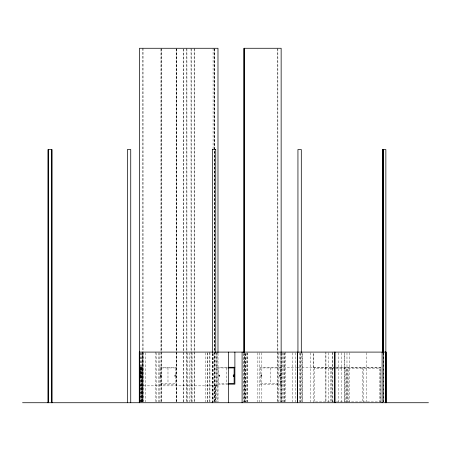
<?xml version="1.0" encoding="UTF-8"?>
<svg xmlns="http://www.w3.org/2000/svg" width="451" height="451" viewBox="0 0 451 451"><rect width="100%" height="100%" fill="white"/><g stroke="black" fill="none" stroke-linecap="round" stroke-linejoin="round"><path stroke-width="0.34" stroke-dasharray="2.25 1.69" d="M216.294 385.853L216.294 352.096M380.689 402.044L380.864 367.283M139.692 367.283L142.302 367.283L142.285 402.038L142.307 352.096M159.536 367.283L176.42 367.283M216.333 367.283L227.862 367.283M259.675 367.283L296.578 367.283M297.942 367.283L335.037 367.283M335.741 367.283L380.774 367.283L380.774 402.732M313.225 367.368L346.887 367.368L346.887 402.732M380.774 367.368L347.112 367.368L347.112 402.038M227.851 367.937L218.786 367.937L218.786 383.513L227.851 383.513M140.182 368.089L141.597 368.089M331.801 368.168L345.872 368.168L345.872 401.926L336.023 401.926M362.198 368.168L348.127 368.168L348.127 401.926L379.646 401.926L379.646 368.168L363.326 368.168L363.326 401.926M160.308 375.074C161.554 374.426 161.458 377.087 160.308 376.376M175.648 375.074C174.486 374.392 174.396 376.997 175.648 376.371M218.786 375.074C220.032 374.431 219.936 377.075 218.786 376.376M260.678 375.074C262.228 374.24 262.059 377.312 260.678 376.376M280.623 375.074C279.203 374.178 279.09 377.194 280.623 376.371M140.599 376.568L140.464 368.129M139.754 377.414L142.307 377.414M159.536 384.162L176.42 384.162M218.013 384.162L227.862 384.162M259.675 384.162L281.621 384.162M139.393 385.853L217.985 385.853M140.182 401.926L141.597 401.926M331.801 401.926L335.318 401.926M383.626 353.499L383.626 402.027M383.44 352.096L383.44 402.027M383.327 352.096L383.327 402.038M383.311 353.499L383.294 402.027M366.235 352.795L366.235 402.027M362.198 367.368L362.198 402.732M349.508 352.795L349.508 402.027M346.977 352.795L346.977 402.027M341.745 352.795L341.757 402.027M338.538 352.795L338.538 402.027M332.522 352.795L332.522 402.027M332.297 352.096L332.297 402.027M331.801 367.368L331.801 402.732M328.446 352.795L328.413 402.027M325.91 352.096L325.91 402.027L325.876 352.795M313.225 402.732L313.225 352.783L313.219 367.283M310.356 352.795L310.356 402.027M302.559 352.795L302.525 402.027L302.503 352.795M301.319 352.096L301.302 402.027M300.721 353.499L300.721 402.027M300.028 352.795L300.028 402.027M299.966 352.795L299.966 402.027M295.405 352.795L295.405 402.027M292.8 352.795L292.8 402.027M285.466 352.096L285.466 402.027M284.784 352.795L284.784 402.027M284.53 352.795L284.53 402.027M283.177 352.795L283.177 402.027M282.185 352.795L282.185 402.027M281.621 352.096L281.616 402.044M281.255 353.499L281.249 402.027M281.165 353.499L281.148 402.027M280.815 353.499L280.815 402.027M280.071 352.096L280.077 402.027M278.712 352.795L278.712 402.027M277.872 48.973L277.872 402.027M277.777 48.268L277.777 402.027M270.651 367.937L270.651 383.513M261.834 352.795L261.834 402.027M259.675 352.783L259.675 402.044M257.859 352.795L257.859 402.027M247.734 352.795L247.655 402.027M247.543 352.795L247.543 402.027M246.314 352.795L246.314 402.027M245.197 353.499L245.197 402.027M245.164 353.499L245.164 402.027M245.068 353.499L245.017 402.027M244.019 353.499L244.019 402.027M243.782 353.499L243.782 402.027M226.458 367.937L226.458 383.513M218.013 353.477L218.013 402.044M217.878 385.853L217.878 402.027M217.14 352.096L217.14 385.853M216.333 353.189L216.328 402.027M215.73 352.096L215.73 402.027M215.454 385.853L215.454 402.027M215.352 385.853L215.352 402.027M214.772 48.973L214.772 402.027M214.721 48.268L214.721 402.027M214.614 48.973L214.614 402.027M213.086 48.268L213.086 148.841M213.086 353.499L213.086 402.027M212.945 353.499L212.934 402.027M212.37 353.499L212.37 402.027M212.19 353.494L212.19 401.694M209.924 352.795L209.924 402.027M209.794 352.096L209.794 402.027M207.392 352.795L207.392 402.027M207.263 352.795L207.308 402.027M205.617 352.795L205.622 402.027M194.257 48.973L194.257 402.027M194.144 48.268L194.155 402.027M192.07 352.795L192.081 402.027M191.196 48.973L191.196 402.027M191.027 48.268L191.027 402.027M189.544 352.795L189.544 402.027M187.853 352.795L187.853 402.027M186.923 48.973L186.923 402.027M186.765 48.268L186.765 402.027M183.546 48.973L183.546 402.027M183.388 48.973L183.388 402.027M176.499 48.973L176.499 402.027M176.335 48.973L176.414 402.044M176.161 48.268L176.161 402.027M167.981 367.937L167.981 383.513M161.306 48.268L161.306 402.027M161.137 48.973L161.137 402.027M160.968 48.973L160.968 402.027M159.541 352.783L159.536 402.044M158.684 352.795L158.684 402.027M156.294 352.795L156.294 402.027M155.787 352.096L155.787 402.027M145.656 352.795L145.656 402.027M143.491 352.795L143.491 402.027M143.029 48.268L143.046 402.027M142.871 48.268L142.871 402.027M142.324 352.096L142.324 402.027M142.2 352.783L142.2 402.038M141.597 367.283L141.597 402.038M141.366 367.283L141.366 402.732M141.27 352.795L141.27 402.027M141.129 368.089L141.129 401.926M140.954 352.783L140.954 402.038M140.768 352.795L140.768 402.027M140.656 367.283L140.656 402.038M140.599 367.283L140.599 377.414M175.648 367.937L160.308 367.937L160.308 383.513L175.648 383.513L175.648 367.937M280.623 367.937L260.678 367.937L260.678 383.513L280.623 383.513L280.623 367.937M330.673 368.168L314.347 368.168L314.347 401.926L330.673 401.926L330.673 368.168M160.883 375.159L160.787 376.292L160.883 375.159M175.168 375.153L175.073 376.292L175.168 375.153M219.361 375.159L219.265 376.292L219.361 375.159M261.428 375.159L261.298 376.292L261.428 375.159M280.003 375.153L279.879 376.292L280.003 375.153M344.327 402.027L344.327 352.795L344.288 402.027M244.171 402.027L244.171 353.499L244.149 402.027"/><path stroke-width="0.68" d="M212.359 149.546L215.747 149.546M228.55 367.283L234.892 367.283M228.55 367.937L234.125 367.937L234.125 383.513L228.55 383.513M234.125 375.074C232.97 374.398 232.874 376.991 234.125 376.371M228.561 384.162L234.892 384.162L234.892 352.096M22.55 402.732L428.45 402.732M386.174 402.732L386.174 352.096L139.28 352.096L139.28 402.732M385.859 402.732L385.859 149.546L382.499 149.546L382.499 352.795M385.836 352.096L385.842 402.732M385.678 352.096L385.678 402.732M385.442 352.096L385.442 402.732M383.44 149.546L383.44 352.795M383.384 149.546L383.384 352.795M382.595 149.546L382.595 352.795M382.104 352.096L382.104 402.732M335.048 352.096L335.048 402.732M334.681 352.096L334.681 402.732M301.302 352.795L301.302 149.546L297.942 149.546L297.942 352.795M281.148 352.795L281.148 48.268L244.019 48.268L244.019 352.795M242.097 352.096L242.097 402.732M228.589 352.096L228.589 402.732M217.991 352.795L217.985 48.268L139.494 48.268L139.494 402.732M215.73 149.546L215.747 352.795M212.37 149.546L212.37 352.795M212.19 402.393L212.19 402.732M139.393 352.096L139.393 402.732M130.739 402.732L130.739 149.546L127.385 149.546L127.385 402.732M51.972 402.732L51.972 149.546L48.032 149.546L48.032 402.732M51.786 149.546L51.786 402.732M51.606 149.546L51.606 402.732M51.391 149.546L51.391 402.732M48.426 149.546L48.426 402.732M48.246 149.546L48.246 402.732M233.646 375.153L233.55 376.292L233.646 375.153M297.35 402.732L297.35 352.096L297.344 402.732M244.171 352.795L244.171 48.268L244.149 352.795"/></g></svg>
